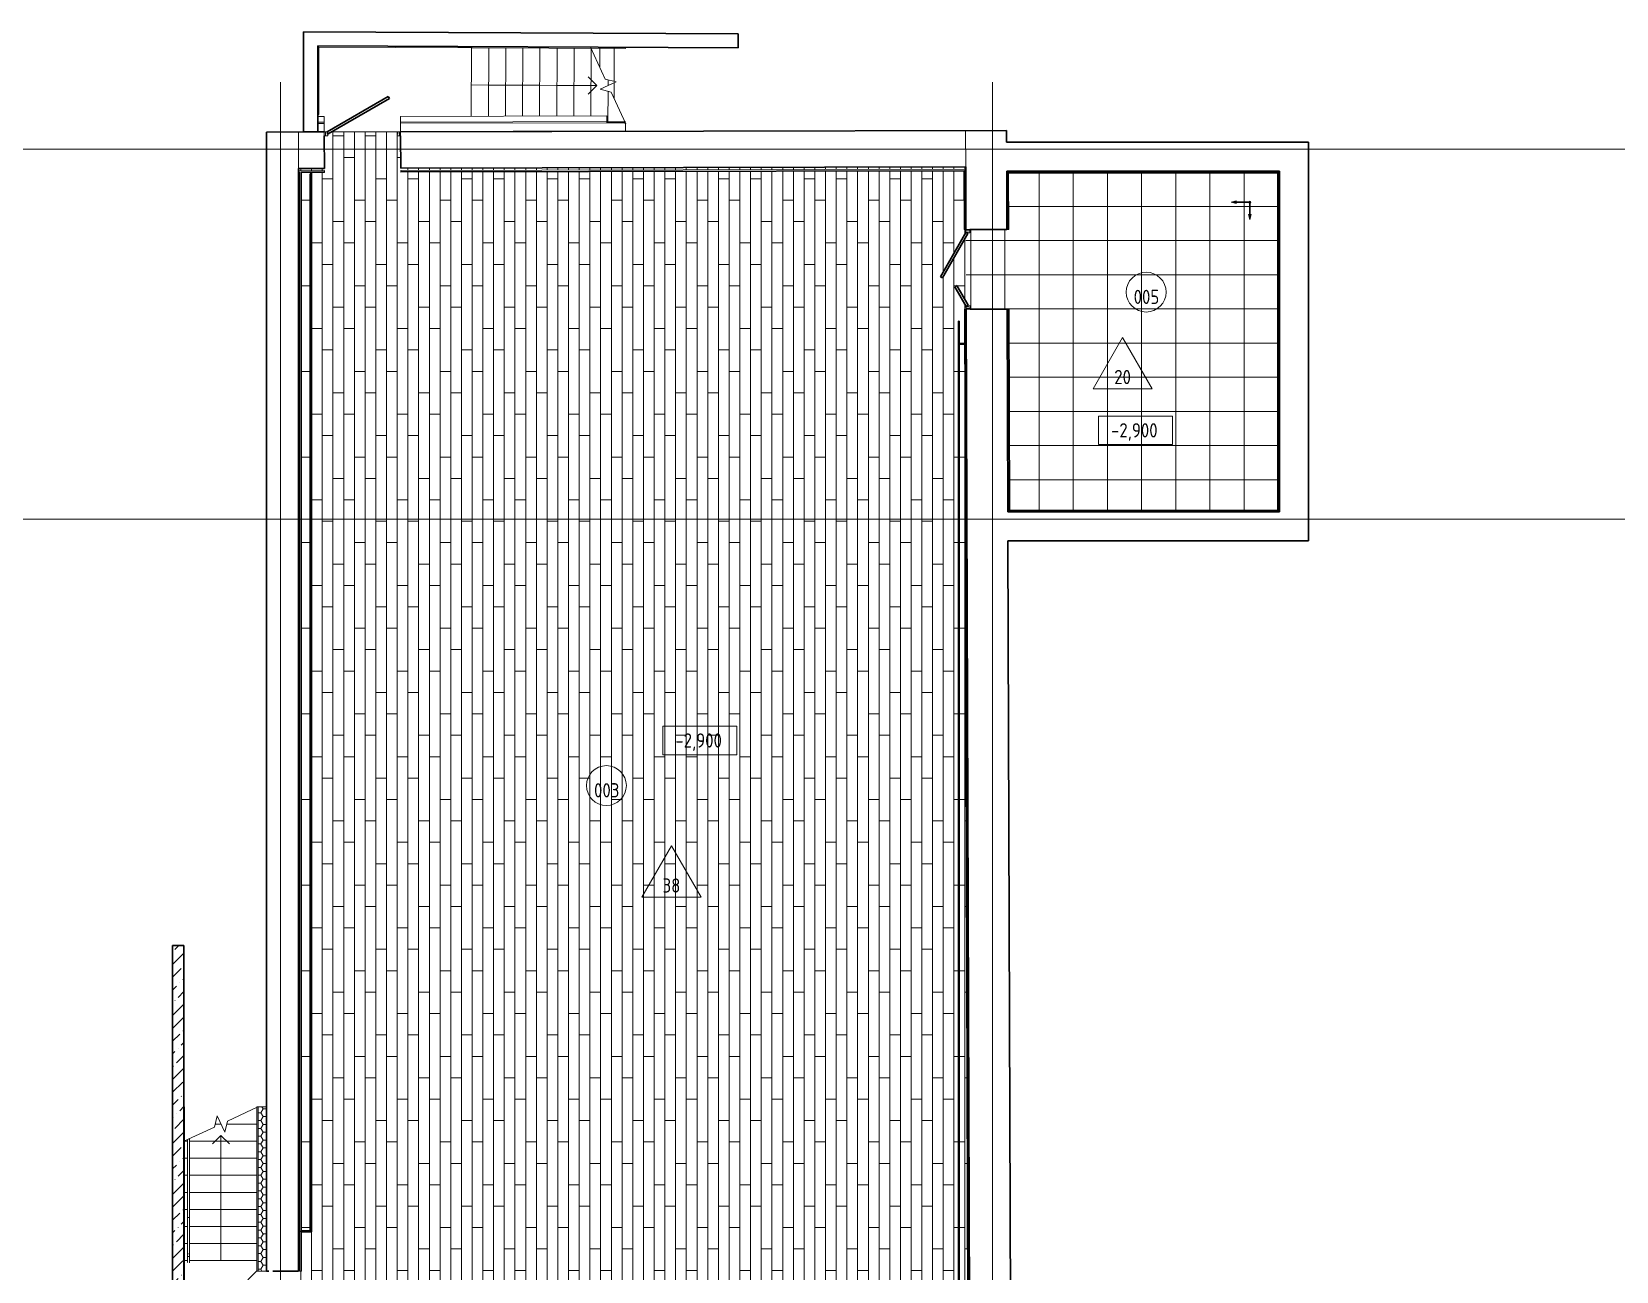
# Model space of a CAD drawing. Header units: millimetres. Extents: x -11773 to 96226, y -4908 to 46494.
# Drawn here: x 13679 to 41502, y 23335 to 45111 of the extents above; entities that cross this region are included whole.
import ezdxf

# ---------------------------------------------------------------- set-up
doc = ezdxf.new("R2010")
doc.units = ezdxf.units.MM
doc.linetypes.add('ADSK_Линия сетки', pattern=[25, 20, -2.5, 0, -2.5])
for name, color, linetype, lineweight in [('Аннотация', 7, 'Continuous', 9), ('Двери', 7, 'Continuous', 9), ('Лестницы', 7, 'Continuous', 9), ('Марки', 7, 'Continuous', 20), ('Марки помещений', 7, 'Continuous', 20), ('Ограждение', 7, 'Continuous', 9), ('Оси', 7, 'Continuous', 9), ('Отметки', 7, 'Continuous', 9), ('Перекрытие', 7, 'Continuous', 18), ('Перекрытие штриховка', 7, 'Continuous', 18), ('Стены внутренние', 7, 'Continuous', 18), ('Стены наружные', 7, 'Continuous', 18), ('Стены несущие', 7, 'Continuous', 30), ('Стены отделка', 7, 'Continuous', 30), ('Стены перегородки', 7, 'Continuous', 30), ('Стены штриховка', 7, 'Continuous', 9), ('Стрелки вверх', 7, 'Continuous', 18), ('Узлы', 7, 'Continuous', 18)]:
    doc.layers.add(name, color=color, linetype=linetype, lineweight=lineweight)
doc.layers.add('Линии', color=7, linetype='Continuous', lineweight=9, true_color=0x00a600)
doc.styles.add('GOST Common_1', font='GOST_Common.ttf', dxfattribs={"width": 0.9, "height": 250})
doc.styles.add('GOST Common_2', font='GOST_Common.ttf', dxfattribs={"width": 0.9, "height": 250})

# ---------------------------------------------------------------- blocks, each defined once
blk = doc.blocks.new('AC_Дверь_Двупольная_Стальная - 1400х1800Н Л нов Д4л_ост_алюм_EI30_-3156447-План полов подвала')
at = {"layer": 'Двери', "lineweight": 30}
for p, q in [((-650, 360), (-304, 560)), ((-304, 560), (-284, 525)), ((-129, 810), (-149, 775)), ((-149, 775), (630, 325)), ((650, 360), (-129, 810)), ((-630, 325), (-650, 360)), ((-284, 525), (-630, 325)), ((630, 325), (650, 360))]:
    blk.add_line(p, q, dxfattribs=at)
at = {"layer": 'Двери'}
for p, q in [((-700, 360), (-680, 360)), ((-700, 290), (-700, 360)), ((-680, 290), (-700, 290)), ((-680, 360), (-650, 360)), ((-680, 290), (-680, 360)), ((-680, 360), (-680, 290)), ((-640, 290), (-680, 290)), ((-650, 360), (-650, 320)), ((-650, 320), (-640, 320)), ((-640, 320), (-640, 290)), ((650, 320), (640, 320)), ((640, 320), (640, 290)), ((640, 290), (680, 290)), ((680, 360), (650, 360)), ((650, 360), (650, 320)), ((680, 290), (680, 360)), ((700, 360), (680, 360)), ((680, 360), (680, 290)), ((680, 290), (700, 290)), ((700, 290), (700, 360))]:
    blk.add_line(p, q, dxfattribs=at)
blk = doc.blocks.new('AC_Дверь_Однопольная_Стальная - 1340Х2200h ДН-8п-2674032-План полов подвала')
at = {"layer": 'Двери', "lineweight": 30}
for p, q in [((-620, 320), (454, 940)), ((474, 905), (-600, 285)), ((454, 940), (474, 905)), ((-600, 285), (-620, 320))]:
    blk.add_line(p, q, dxfattribs=at)
at = {"layer": 'Двери'}
for p, q in [((-670, 320), (-650, 320)), ((-670, 250), (-670, 320)), ((-650, 320), (-620, 320)), ((-650, 250), (-650, 320)), ((-650, 320), (-650, 250)), ((-620, 320), (-620, 280)), ((-620, 280), (-610, 280)), ((-610, 280), (-610, 250)), ((610, 280), (620, 280)), ((610, 250), (610, 280)), ((620, 320), (650, 320)), ((620, 280), (620, 320)), ((650, 320), (650, 250)), ((650, 320), (670, 320)), ((650, 250), (650, 320)), ((670, 320), (670, 250)), ((-650, 250), (-670, 250)), ((-610, 250), (-650, 250)), ((650, 250), (610, 250)), ((670, 250), (650, 250))]:
    blk.add_line(p, q, dxfattribs=at)
blk = doc.blocks.new('Ограждение - Ограждение-7023087-План полов подвала')
at = {"layer": 'Ограждение'}
for p, q in [((16447, 25664), (16417, 25650)), ((16417, 23643), (16417, 25650)), ((16447, 23643), (16447, 25664)), ((16425, 23643), (16417, 23643)), ((16447, 23643), (16440, 23643))]:
    blk.add_line(p, q, dxfattribs=at)
blk = doc.blocks.new('Тип перил - Перила_Внутренний_-7023091-План полов подвала')
at = {"layer": 'Ограждение'}
for p, q in [((16412, 24326), (16412, 23662)), ((16452, 23662), (16452, 24326)), ((16412, 23631), (16412, 23593)), ((16430, 23593), (16435, 23593)), ((16452, 23593), (16452, 23631))]:
    blk.add_line(p, q, dxfattribs=at)
at = {"layer": 'Ограждение', "flags": 128}
for points in [[(16428, 24283), (16432, 24282), (16436, 24283)], [(16412, 23631), (16412, 23633), (16412, 23636), (16412, 23639), (16412, 23642), (16412, 23644), (16412, 23647), (16412, 23650), (16412, 23653), (16412, 23655), (16412, 23658), (16412, 23660), (16412, 23662)], [(16452, 23662), (16452, 23660), (16452, 23657), (16452, 23655), (16452, 23652), (16452, 23649), (16452, 23647), (16452, 23644), (16452, 23641), (16452, 23638), (16452, 23636), (16452, 23633), (16452, 23631)]]:
    blk.add_lwpolyline(points, dxfattribs=at)
blk = doc.blocks.new('Тип перил - D40 шаг 400 прямое со скруглением-6687845-План полов подвала')
at = {"layer": 'Ограждение'}
for p, q in [((0, 2), (0, 0)), ((0, 0), (0, -2))]:
    blk.add_line(p, q, dxfattribs=at)
at = {"layer": 'Ограждение', "flags": 128}
for points in [[(100, 20), (100, 20), (100, 20), (99, 20), (99, 20), (98, 20), (97, 20), (96, 20), (95, 20), (94, 20), (92, 20), (90, 20), (89, 20), (87, 20), (85, 20), (83, 20), (80, 20), (78, 20), (75, 20), (72, 20), (70, 20), (67, 20), (64, 20), (61, 20), (57, 20), (54, 20), (51, 20), (47, 20), (44, 20), (40, 20), (36, 20), (32, 20), (29, 20), (25, 20), (21, 20), (17, 20), (13, 20), (9, 20), (5, 20), (1, 20), (0, 20)], [(0, 20), (4, 20), (8, 20), (12, 20), (16, 20), (20, 20), (24, 20), (28, 20), (31, 20), (35, 20), (39, 20), (43, 20), (46, 20), (50, 20), (53, 20), (56, 20), (60, 20), (63, 20), (66, 20), (69, 20), (72, 20), (74, 20), (77, 20), (80, 20), (82, 20), (84, 20), (86, 20), (88, 20), (90, 20), (92, 20), (93, 20), (95, 20), (96, 20), (97, 20), (98, 20), (99, 20), (99, 20), (100, 20), (100, 20), (100, 20), (100, 20)], [(100, 20), (101, 20), (102, 20), (102, 20), (103, 20), (104, 20), (105, 19), (106, 19), (106, 19), (107, 19), (108, 18), (109, 18), (109, 18)], [(0, -20), (4, -20), (8, -20), (12, -20), (16, -20), (20, -20), (24, -20), (28, -20), (31, -20), (35, -20), (39, -20), (43, -20), (46, -20), (50, -20), (53, -20), (56, -20), (60, -20), (63, -20), (66, -20), (69, -20), (72, -20), (74, -20), (77, -20), (80, -20), (82, -20), (84, -20), (86, -20), (88, -20), (90, -20), (92, -20), (93, -20), (95, -20), (96, -20), (97, -20), (98, -20), (99, -20), (99, -20), (100, -20), (100, -20), (100, -20), (100, -20)], [(49, -20), (47, -20), (44, -20), (40, -20), (36, -20), (32, -20), (29, -20), (25, -20), (21, -20), (17, -20), (13, -20), (9, -20), (5, -20), (1, -20)], [(100, -20), (100, -20), (100, -20), (99, -20), (99, -20), (98, -20), (97, -20), (96, -20), (95, -20), (94, -20), (92, -20), (90, -20), (89, -20), (87, -20)], [(103, -20), (103, -20), (102, -20), (101, -20), (100, -20), (100, -20)], [(109, -18), (108, -18), (107, -19), (106, -19), (106, -19)]]:
    blk.add_lwpolyline(points, dxfattribs=at)
blk = doc.blocks.new('Тип перил - Перила_Внутренний_-V25-План полов подвала')
at = {"layer": 'Ограждение'}
for p, q in [((16452, 25667), (16412, 25648)), ((16412, 23653), (16412, 25648)), ((16452, 23653), (16452, 25667)), ((16412, 23631), (16412, 23653)), ((16452, 23631), (16452, 23653)), ((16412, 23593), (16412, 23631)), ((16412, 23593), (16452, 23593)), ((16452, 23593), (16452, 23631))]:
    blk.add_line(p, q, dxfattribs=at)
blk = doc.blocks.new('Тип перил - Перила_Внутренний_-7023104-План полов подвала')
at = {"layer": 'Ограждение'}
for p, q in [((16412, 23593), (16412, 23583)), ((16452, 23583), (16452, 23593))]:
    blk.add_line(p, q, dxfattribs=at)
blk = doc.blocks.new('Тип перил - Перила_Внутренний_-V26-План полов подвала')
at = {"layer": 'Ограждение'}
for p, q in [((16412, 23583), (16412, 23593)), ((16452, 23583), (16452, 23593))]:
    blk.add_line(p, q, dxfattribs=at)
blk = doc.blocks.new('ADSK_Марка_Помещение_ОдноЗначение - Номер-159740-План полов подвала')
at = {"layer": 'Марки помещений'}
blk.add_circle((0, 0), 3.5, dxfattribs=at)
blk = doc.blocks.new('ADSK_Марка_ПерекрытиеПол - Экземпляр_Отделка пола-158379-План полов подвала')
at = {"layer": 'Марки', "color": 1, "true_color": 0xff0000}
for p, q in [((0, 9), (-5.2, 0)), ((5.2, 0), (0, 9)), ((-5.2, 0), (5.2, 0))]:
    blk.add_line(p, q, dxfattribs=at)
blk = doc.blocks.new('Высотные отметки - Рамка-12095-План полов подвала')
at = {"layer": 'Аннотация', "lineweight": 20}
for p, q in [((-6.5, 0), (-6.5, 5)), ((-6.5, 5), (6.5, 5)), ((6.5, 5), (6.5, 0)), ((6.5, 0), (-6.5, 0))]:
    blk.add_line(p, q, dxfattribs=at)

msp = doc.modelspace()

# ---------------------------------------------------------------- hatches: boundary and pattern name
at = {"layer": 'Перекрытие штриховка', "lineweight": 9, "true_color": 0x787878}
h = msp.add_hatch(dxfattribs=at)
h.set_pattern_fill('FP_3', color=8, style=0, pattern_type=2)
h.set_pattern_definition([(270, (24420.32, 31623.25), (188, 1e-14), []), (0, (24420.3, 31623.25), (376, 376), [188, -1316]), (0, (24608.3, 30871.25), (376, 376), [188, -1316])])
h.paths.add_polyline_path([(30046.893, 42661.821), (30048.893, 42661.846), (30048.887, 42663.825), (30046.897, 42661.825)])
h.paths.add_polyline_path([(18414.397, 42636.946), (18412.397, 42638.921), (18412.397, 42636.942)])
h.paths.add_polyline_path([(18896.318, 20063.451), (20046.318, 20063.451), (20046.318, 20313.451), (19959.318, 20313.451), (19959.318, 20319.951), (19970.818, 20319.951), (19970.818, 20346.951), (19987.318, 20346.951), (19987.318, 20353.451), (20046.318, 20353.451), (20046.318, 20400.451), (21061.318, 20400.451), (21061.318, 20133.451), (21116.318, 20133.451), (21116.318, 20103.451), (21106.318, 20103.451), (21106.318, 20063.451), (21126.318, 20098.092), (21186.318, 20063.451), (22016.318, 20063.451), (22016.318, 20103.451), (22006.318, 20103.451), (22006.318, 20133.451), (22061.318, 20133.451), (22061.318, 20400.451), (27992.318, 20400.451), (27992.318, 20353.451), (28051.318, 20352.803), (28051.318, 20346.951), (28067.818, 20346.951), (28067.818, 20319.951), (28079.318, 20319.951), (28079.318, 20313.451), (27992.318, 20313.451), (27992.318, 20063.451), (29142.318, 20063.451), (29142.318, 20313.451), (29055.318, 20313.451), (29055.318, 20319.951), (29066.818, 20319.951), (29066.818, 20346.951), (29083.318, 20346.951), (29083.318, 20353.451), (29142.318, 20353.451), (29142.318, 20400.451), (30120.329, 20400.451), (30054.901, 40234.289), (30086.901, 40234.394), (30086.659, 40284.526), (29885.594, 40630.143), (29920.169, 40650.257), (30086.472, 40364.394), (30082.283, 41503.639), (29669.728, 40783.598), (29635.021, 40803.484), (30082.447, 41584.519), (30082.283, 41634.387), (30050.283, 41634.288), (30046.893, 42661.821), (20157.529, 42640.674), (20157.503, 42672.674), (30068.865, 42693.868), (30068.865, 42673.868), (30058.854, 42673.846), (30059.136, 42588.203), (30079.136, 42588.269), (30078.656, 42733.889), (20157.375, 42712.674), (20156.006, 43282.672), (20096.156, 43282.544), (20096.156, 43312.544), (20106.092, 43312.566), (20106.006, 43352.565), (18945.108, 43349.562), (18886.083, 43315.316), (18866.01, 43349.562), (18866.095, 43309.914), (18876.095, 43309.914), (18876.159, 43279.935), (18816.159, 43279.807), (18817.378, 42709.808), (18362.397, 42708.835), (18362.397, 42668.835), (18817.463, 42669.808), (18817.31, 42637.808), (18414.397, 42636.921), (18414.397, 24043.318), (18569.47, 24043.318), (18569.47, 42611.318), (18581.47, 42611.318), (18581.47, 24026.318), (18569.47, 24026.318), (18569.47, 24031.318), (18414.397, 24031.318), (18414.397, 23335), (18382.397, 23335), (18382.397, 42648.878), (18362.397, 42648.835), (18362.397, 20388.451), (18382.397, 20388.451), (18382.397, 21995), (18414.397, 21995), (18414.397, 21440.451), (18575.47, 21440.451), (18575.47, 21428.451), (18414.397, 21428.451), (18414.397, 20400.451), (18582.397, 20400.451), (18582.397, 21440.451), (18594.397, 21440.451), (18594.397, 20400.451), (18896.318, 20400.451), (18896.318, 20353.451), (18955.318, 20353.451), (18955.318, 20346.951), (18971.818, 20346.951), (18971.818, 20319.951), (18983.318, 20319.951), (18983.318, 20313.451), (18896.318, 20313.451), (18896.318, 20196.865)])
h.paths.add_polyline_path([(29045.979, 20333.439), (29036.02, 20339.189), (29032.77, 20333.56), (28187.61, 20821.701), (28190.758, 20827.201), (28180.82, 20832.939), (28194.32, 20856.322), (28184.36, 20862.072), (28187.61, 20867.701), (29072.688, 20356.701), (29069.438, 20351.072), (29059.409, 20356.701), (29046.049, 20333.56)])
h.paths.add_polyline_path([(18992.656, 20333.439), (18978.947, 20356.701), (18969.197, 20351.072), (18966.156, 20356.822), (19851.106, 20867.56), (19854.275, 20862.072), (19844.315, 20856.322), (19857.815, 20832.939), (19847.856, 20827.189), (19851.025, 20821.513), (19005.865, 20333.56), (19002.615, 20339.189), (18992.865, 20333.56)])
h.paths.add_polyline_path([(18412.397, 20398.451), (18414.397, 20398.451), (18414.397, 20400.451)])
h.paths.add_polyline_path([(30122.335, 20398.452), (30122.329, 20400.451), (30120.329, 20400.451), (30122.329, 20398.458)])
h.paths.add_polyline_path([(29949.188, 20426.318), (29949.188, 40026.318), (29961.188, 40026.318), (29961.188, 39632.318), (30055.455, 39632.318), (30054.901, 39620.318), (29961.188, 39620.318), (29961.188, 20426.318)])
h.paths.add_polyline_path([(18582.397, 24026.318), (18582.397, 42637.175), (18594.397, 42636.946), (18594.397, 24026.318)])
h = msp.add_hatch(dxfattribs=at)
h.set_pattern_fill('FP_5', color=8, style=0, pattern_type=2)
h.set_pattern_definition([(270, (32565.7, 40240), (600, 4e-14), []), (0, (32565.7, 40240), (0, 600), [])])
h.paths.add_polyline_path([(35565.73, 36676.468), (35585.73, 36676.468), (35585.73, 36677.688), (35565.73, 36676.549)])
h.paths.add_polyline_path([(35553.73, 42628), (35555.73, 42628), (35555.73, 42630)])
h.paths.add_polyline_path([(30831.009, 42628), (30830.969, 42630), (30829.002, 42630), (30831.002, 42628.007)])
h.paths.add_polyline_path([(30850.536, 36708.468), (30848.576, 36706.468), (30850.543, 36706.468)])
h.paths.add_polyline_path([(35553.73, 36708.468), (35553.73, 42628), (30831.009, 42628), (30834.279, 41636.867), (30152.283, 41634.387), (30152.348, 41574.618), (30122.48, 41574.618), (30121.311, 41584.515), (30082.448, 41584.387), (30117.154, 41564.501), (30082.711, 41504.387), (30086.901, 40363.657), (30121.311, 40304.508), (30086.901, 40284.395), (30126.736, 40284.526), (30126.736, 40294.526), (30156.703, 40294.625), (30156.901, 40234.625), (30838.897, 40236.835), (30850.536, 36708.468), (35542.778, 36708.468)])
h.paths.add_polyline_path([(35555.73, 36706.468), (35553.73, 36708.468), (35553.73, 36706.468)])
at = {"layer": 'Стены внутренние', "true_color": 0x0080ff}
for points in [[(18581.47, 24026.318), (18581.47, 42611.318), (18569.47, 42611.318), (18569.47, 24026.318)], [(18594.397, 24026.318), (18594.397, 42637.175), (18582.397, 42637.175), (18582.397, 24026.318)], [(29949.188, 20426.318), (29961.188, 20426.318), (29961.188, 40026.318), (29949.188, 40026.318), (29949.188, 20872.705)], [(30054.901, 39620.318), (30055.455, 39620.318), (30054.901, 39632.318), (29961.188, 39632.318), (29961.188, 39620.318)], [(18436.65, 24031.318), (18569.47, 24031.318), (18569.47, 24043.318), (18414.397, 24043.318), (18414.397, 24031.318)]]:
    msp.add_hatch(color=150, dxfattribs=at).paths.add_polyline_path(points)
at = {"layer": 'Стены внутренние', "lineweight": 9}
h = msp.add_hatch(dxfattribs=at)
h.set_pattern_fill('FP_54', color=256, style=0, pattern_type=2)
h.set_pattern_definition([(45, (0, 0), (84.18955, 308.69595), [396.875, -79.375, 3.353, -76.022])])
h.paths.add_polyline_path([(16152.397, 20612.525), (16352.397, 20612.525), (16352.397, 29057.525), (16152.397, 29057.525), (16152.397, 22900.225)])
at = {"layer": 'Стены наружные', "true_color": 0x6b6b6b}
msp.add_hatch(color=251, dxfattribs=at).paths.add_polyline_path([(23779.874, 43510.422), (24096.19, 43511.098), (24096.147, 43531.098), (23779.831, 43530.422), (23779.872, 43511.098)])
h = msp.add_hatch(color=251, dxfattribs=at)
h.paths.add_polyline_path([(17652.397, 20762.525), (17652.397, 21995), (17632.397, 21995), (17632.397, 20762.525)])
h.paths.add_polyline_path([(17632.397, 23335), (17652.397, 23335), (17652.397, 26222.525), (17632.397, 26222.525), (17632.397, 23346.346)])
at = {"layer": 'Стены наружные', "lineweight": 9}
h = msp.add_hatch(dxfattribs=at)
h.set_pattern_fill('FP_52', color=256, style=0, pattern_type=2)
h.set_pattern_definition([(0, (0, 0), (119.062, 68.741), [79.375, -158.75]), (120, (0, 0), (-119.06295, 68.74108), [79.375, -158.75]), (60, (0, 0), (5e-05, 137.48208), [0, -158.75, 79.375, 0])])
h.paths.add_polyline_path([(17802.397, 20612.525), (17802.397, 21995), (17652.397, 21995), (17652.397, 20612.525)])
h.paths.add_polyline_path([(17652.397, 23335), (17802.397, 23335), (17802.397, 26222.525), (17652.397, 26222.525), (17652.397, 23367.073)])
at = {"layer": 'Узлы', "true_color": 0xff0000}
for points in [[(34825.26, 42091.289), (34825.26, 42136.897), (34737.089, 42113.272), (34788.839, 42100.369)], [(35067.304, 42094.512), (35072.48, 42095.193), (35077.304, 42097.191), (35081.446, 42100.369), (35084.625, 42104.512), (35086.623, 42109.335), (35087.304, 42114.512), (35086.623, 42119.688), (35084.625, 42124.512), (35081.446, 42128.654), (35077.304, 42131.832), (35072.48, 42133.83), (35067.304, 42134.512), (35062.128, 42133.83), (35057.304, 42131.832), (35053.162, 42128.654), (35049.801, 42124.07), (35047.985, 42119.688), (35047.304, 42114.512), (35047.985, 42109.335), (35049.983, 42104.512), (35053.162, 42100.369), (35057.304, 42097.191), (35062.128, 42095.193)], [(35067.304, 41811.69), (35089.287, 41899.86), (35043.679, 41899.86), (35064.074, 41823.744)]]:
    msp.add_hatch(color=1, dxfattribs=at).paths.add_polyline_path(points)

# ---------------------------------------------------------------- linework, layer by layer
at = {"layer": 'Лестницы'}
for p, q in [((21403.367, 44826.921), (21397.689, 43625.328)), ((21403.367, 44826.921), (21397.689, 43625.328)), ((21703.364, 44825.503), (21697.695, 43625.97)), ((21703.364, 44825.503), (21697.695, 43625.97)), ((22003.361, 44824.085), (21997.702, 43626.611)), ((22003.361, 44824.085), (21997.702, 43626.611)), ((22303.357, 44822.668), (22297.708, 43627.253)), ((22303.357, 44822.668), (22297.708, 43627.253)), ((22603.354, 44821.25), (22597.714, 43627.894)), ((22603.354, 44821.25), (22597.714, 43627.894)), ((22903.35, 44819.832), (22897.721, 43628.536)), ((22903.35, 44819.832), (22897.721, 43628.536)), ((23203.347, 44818.415), (23197.727, 43629.177)), ((23203.347, 44818.415), (23197.727, 43629.177)), ((23747.97, 44277.535), (23490.272, 44837.059)), ((23503.305, 44808.761), (23497.733, 43629.819)), ((23503.305, 44808.761), (23497.733, 43629.819)), ((23942.182, 44229.363), (23747.97, 44277.535)), ((23800.736, 44264.447), (23800.261, 44163.999)), ((23800.736, 44264.447), (23800.261, 44163.999)), ((23658.34, 44098.634), (23942.182, 44229.363)), ((23852.553, 44050.462), (23658.34, 44098.634)), ((23799.787, 44063.55), (23797.267, 43530.459)), ((23799.787, 44063.55), (23797.267, 43530.459)), ((24110.251, 43490.938), (23852.553, 44050.462)), ((24097.218, 43519.236), (24097.084, 43491)), ((24097.218, 43519.236), (24097.084, 43491)), ((24097.084, 43491), (24110.251, 43490.938)), ((17650.972, 26225.625), (17114.26, 25975.352)), ((17644.324, 26222.525), (17650.972, 26222.525)), ((17644.324, 26222.525), (17650.972, 26222.525)), ((17650.972, 26222.525), (17650.972, 26225.625)), ((16934.938, 26064.136), (16887.683, 25869.698)), ((16900.522, 25922.525), (17000.972, 25922.525)), ((16900.522, 25922.525), (17000.972, 25922.525)), ((17067.006, 25780.914), (16934.938, 26064.136)), ((17114.26, 25975.352), (17067.006, 25780.914)), ((17101.422, 25922.525), (17632.397, 25922.525)), ((17101.422, 25922.525), (17632.397, 25922.525)), ((16887.683, 25869.698), (16350.972, 25619.425)), ((16362.397, 25622.525), (16412.397, 25622.525)), ((16362.397, 25622.525), (16412.397, 25622.525)), ((16452.397, 25622.525), (17632.397, 25622.525)), ((16452.397, 25622.525), (17632.397, 25622.525)), ((16362.397, 25322.525), (16412.397, 25322.525)), ((16362.397, 25322.525), (16412.397, 25322.525)), ((16452.397, 25322.525), (17632.397, 25322.525)), ((16452.397, 25322.525), (17632.397, 25322.525)), ((16362.397, 25022.525), (16412.397, 25022.525)), ((16362.397, 25022.525), (16412.397, 25022.525)), ((16452.397, 25022.525), (17632.397, 25022.525)), ((16452.397, 25022.525), (17632.397, 25022.525)), ((16362.397, 24722.525), (16412.397, 24722.525)), ((16362.397, 24722.525), (16412.397, 24722.525)), ((16452.397, 24722.525), (17632.397, 24722.525)), ((16452.397, 24722.525), (17632.397, 24722.525)), ((16362.397, 24422.525), (16412.397, 24422.525)), ((16362.397, 24422.525), (16412.397, 24422.525)), ((16452.397, 24422.525), (17632.397, 24422.525)), ((16452.397, 24422.525), (17632.397, 24422.525)), ((16362.397, 24122.525), (16412.397, 24122.525)), ((16362.397, 24122.525), (16412.397, 24122.525)), ((16452.397, 24122.525), (17632.397, 24122.525)), ((16452.397, 24122.525), (17632.397, 24122.525)), ((16362.397, 23822.525), (16412.397, 23822.525)), ((16362.397, 23822.525), (16412.397, 23822.525)), ((16452.397, 23822.525), (17632.397, 23822.525)), ((16452.397, 23822.525), (17632.397, 23822.525)), ((16362.397, 23522.525), (16412.426, 23522.525)), ((16362.397, 23522.525), (16412.426, 23522.525)), ((16452.367, 23522.525), (17632.397, 23522.525)), ((16452.367, 23522.525), (17632.397, 23522.525))]:
    msp.add_line(p, q, dxfattribs=at)
at = {"layer": 'Линии', "color": 1, "lineweight": 18, "true_color": 0xff0000}
for p, q in [((34825.26, 42136.897), (34737.089, 42113.272)), ((34737.089, 42113.272), (34825.26, 42091.289)), ((34825.26, 42091.289), (34825.26, 42136.897)), ((35043.679, 41899.86), (35067.304, 41811.69)), ((35089.287, 41899.86), (35043.679, 41899.86)), ((35067.304, 41811.69), (35089.287, 41899.86))]:
    msp.add_line(p, q, dxfattribs=at)
at = {"layer": 'Линии', "color": 1, "lineweight": 30, "true_color": 0xff0000}
for q in [(34767.304, 42114.512), (35067.304, 41814.512)]:
    msp.add_line((35067.304, 42114.512), q, dxfattribs=at)
at = {"layer": 'Линии', "color": 1, "lineweight": 18, "true_color": 0xff0000}
for start, end in [(0, 180), (180, 0)]:
    msp.add_arc((35067.304, 42114.512), 20, start, end, dxfattribs=at)
at = {"layer": 'Оси', "linetype": 'ADSK_Линия сетки'}
for p, q in [((18049.565, 4292.971), (18049.565, 44222.998)), ((30549.565, 4292.971), (30549.565, 44222.998)), ((-10973.221, 43045), (56115, 43045)), ((-10973.221, 36545), (56115, 36545))]:
    msp.add_line(p, q, dxfattribs=at)
at = {"layer": 'Перекрытие'}
for p, q in [((20106.006, 43352.565), (18946.009, 43350.085)), ((17632.397, 23346.346), (17322.61, 23025.298))]:
    msp.add_line(p, q, dxfattribs=at)
at = {"layer": 'Стены внутренние'}
for p, q in [((23654.746, 44479.948), (23654.746, 44816.281)), ((23904.746, 44815.1), (23904.746, 44238.649)), ((23904.746, 44212.121), (23904.746, 43937.138))]:
    msp.add_line(p, q, dxfattribs=at)
at = {"layer": 'Стены несущие'}
for p, q in [((18451.523, 45110.873), (18451.523, 43349.295)), ((26082.091, 45074.813), (18451.523, 45110.873)), ((26080.909, 44824.816), (26082.091, 45074.813)), ((18701.523, 43519.562), (18701.523, 44859.689)), ((18701.523, 44859.689), (26080.909, 44824.816)), ((18701.48, 43519.562), (18701.523, 43499.562)), ((18701.523, 43499.562), (18701.523, 43349.295)), ((18816.009, 43349.807), (17802.397, 43347.639)), ((17802.397, 43347.639), (17802.397, 23335)), ((18451.523, 43349.295), (18701.523, 43349.295)), ((18701.523, 43349.562), (18816.009, 43349.807)), ((18817.378, 42709.808), (18816.159, 43279.807)), ((30796.543, 43375.426), (20156.006, 43352.672)), ((20156.006, 43352.672), (24106.581, 43361.12)), ((20156.156, 43282.672), (20157.375, 42712.674)), ((30797.221, 43170), (30796.543, 43375.426)), ((36095.73, 43170), (30797.221, 43170)), ((36095.73, 36166.468), (36095.73, 43170)), ((18362.397, 42708.835), (18817.378, 42709.808)), ((18362.397, 23335), (18362.397, 42708.835)), ((18569.47, 42611.318), (18569.47, 24043.318)), ((18581.47, 42611.318), (18569.47, 42611.318)), ((18581.47, 24026.318), (18581.47, 42611.318)), ((18582.397, 42637.175), (18582.397, 24026.318)), ((18594.397, 42637.175), (18582.397, 42637.175)), ((18594.397, 24026.318), (18594.397, 42637.175)), ((20157.375, 42712.674), (30078.656, 42733.889)), ((30078.656, 42733.889), (30082.283, 41634.387)), ((30798.903, 42660), (35585.73, 42660)), ((30798.903, 42660), (30802.279, 41636.762)), ((35585.73, 42660), (35585.73, 36676.468)), ((30152.282, 41634.618), (30802.279, 41636.762)), ((30086.901, 40234.394), (30152.435, 20368.451)), ((30806.897, 40236.77), (30156.901, 40234.625)), ((30806.897, 40236.77), (30818.642, 36676.468)), ((29949.188, 40026.318), (29949.188, 20426.318)), ((29961.188, 40026.318), (29949.188, 40026.318)), ((29961.188, 20426.318), (29961.188, 40026.318)), ((30055.455, 39632.318), (29949.188, 39632.318)), ((29949.188, 39620.318), (30055.455, 39620.318)), ((30055.455, 39620.318), (30055.455, 39632.318)), ((35585.73, 36676.468), (30818.642, 36676.468)), ((30871.506, 20651.318), (30820.324, 36166.468)), ((30820.324, 36166.468), (36095.73, 36166.468)), ((16352.397, 29057.525), (16152.397, 29057.525)), ((16152.397, 29057.525), (16152.397, 20612.525)), ((16352.397, 20612.525), (16352.397, 29057.525)), ((18569.47, 24043.318), (18402.397, 24043.318)), ((18402.397, 24043.318), (18402.397, 24031.318)), ((18402.397, 24031.318), (18569.47, 24031.318)), ((18569.47, 24031.318), (18569.47, 24026.318)), ((18569.47, 24026.318), (18581.47, 24026.318)), ((18582.397, 24026.318), (18594.397, 24026.318)), ((17802.397, 23335), (17842.397, 23335)), ((17912.397, 23335), (18362.397, 23335))]:
    msp.add_line(p, q, dxfattribs=at)
at = {"layer": 'Стены отделка', "lineweight": 9}
for p, q in [((18721.523, 44859.689), (18701.523, 44859.689)), ((24103.432, 44834.161), (18721.523, 44859.595)), ((18721.523, 44839.594), (24103.337, 44814.162)), ((18721.523, 43658.805), (18721.523, 44839.594)), ((24103.337, 44814.162), (24103.432, 44834.161)), ((18815.646, 43519.807), (18701.48, 43519.562)), ((18701.523, 43658.805), (18721.523, 43658.805)), ((18815.689, 43499.807), (18815.646, 43519.807)), ((18816.009, 43349.807), (18815.689, 43499.807)), ((24096.147, 43531.098), (20155.643, 43522.672)), ((20155.643, 43522.672), (20155.685, 43502.672)), ((20155.685, 43502.672), (20156.006, 43352.672)), ((24096.19, 43511.098), (24096.147, 43531.098)), ((24106.261, 43511.12), (24100.961, 43511.108)), ((24106.285, 43499.548), (24106.261, 43511.12)), ((24106.581, 43361.12), (24106.304, 43490.957)), ((18817.463, 42669.808), (18362.397, 42668.835)), ((18362.397, 42648.835), (18382.397, 42648.878)), ((18382.397, 42648.878), (18382.397, 23335)), ((18402.397, 23335), (18402.397, 42648.921)), ((18414.397, 42636.946), (18817.532, 42637.808)), ((18414.397, 23335), (18414.397, 42636.946)), ((18817.506, 42649.808), (18817.463, 42669.808)), ((18817.532, 42637.808), (18817.506, 42649.808)), ((30068.865, 42693.868), (20157.46, 42672.674)), ((20157.46, 42672.674), (20157.503, 42652.674)), ((20157.503, 42652.674), (20157.529, 42640.674)), ((20157.529, 42640.674), (30046.893, 42661.821)), ((30046.893, 42661.821), (30050.283, 41634.281)), ((30058.854, 42673.846), (30068.908, 42673.868)), ((30059.136, 42588.203), (30058.854, 42673.846)), ((30079.136, 42588.269), (30059.136, 42588.203)), ((30068.908, 42673.868), (30068.865, 42693.868)), ((30082.283, 41634.387), (30079.136, 42588.269)), ((30798.903, 42660), (30798.903, 42640)), ((35575.73, 42640), (30818.969, 42640)), ((30834.279, 41636.867), (30831.009, 42628)), ((30831.009, 42628), (35553.73, 42628)), ((35553.73, 42628), (35553.73, 36708.468)), ((35565.73, 36696.468), (35565.73, 42660)), ((35575.73, 42640), (35575.73, 42660)), ((30050.283, 41634.281), (30082.283, 41634.387)), ((30802.279, 41636.762), (30834.279, 41636.867)), ((30086.901, 40234.394), (30054.901, 40234.289)), ((30054.901, 40234.289), (30120.329, 20400.451)), ((30152.435, 20368.39), (30086.901, 40234.394)), ((30838.897, 40236.875), (30806.897, 40236.77)), ((30850.536, 36708.468), (30838.897, 40236.875)), ((30818.578, 36695.676), (30838.578, 36695.742)), ((30818.642, 36696.468), (30818.642, 36676.468)), ((30818.642, 36696.468), (35565.73, 36696.468)), ((30838.578, 36695.742), (30838.576, 36696.468)), ((35553.73, 36708.468), (30850.536, 36708.468)), ((35565.73, 36676.468), (35565.73, 36677.688)), ((35565.73, 36677.688), (35585.73, 36677.688)), ((16362.397, 26222.525), (16352.397, 26222.525)), ((16362.397, 20782.525), (16362.397, 26222.525)), ((17644.324, 26222.525), (17632.397, 26222.525)), ((17632.397, 26222.525), (17632.397, 23335)), ((17802.397, 26222.525), (17650.972, 26222.525)), ((17652.397, 26222.525), (17652.397, 23335)), ((17632.397, 23335), (17802.397, 23335)), ((18382.397, 23335), (18414.397, 23335))]:
    msp.add_line(p, q, dxfattribs=at)
at = {"layer": 'Стены перегородки', "lineweight": 18}
for p, q in [((18815.432, 43619.806), (18701.266, 43619.562)), ((18701.266, 43619.562), (18701.523, 43499.562)), ((18701.523, 43499.562), (18815.689, 43499.807)), ((18815.689, 43499.807), (18815.432, 43619.806)), ((23779.617, 43630.422), (20155.429, 43622.672)), ((20155.429, 43622.672), (20155.685, 43502.672)), ((20155.685, 43502.672), (23779.874, 43510.422)), ((23779.874, 43510.422), (23779.617, 43630.422))]:
    msp.add_line(p, q, dxfattribs=at)
at = {"layer": 'Стены штриховка'}
for p, q in [((18701.523, 43499.562), (18815.689, 43499.807)), ((20155.685, 43502.672), (24096.19, 43511.098)), ((18362.397, 43348.837), (18362.397, 42708.835)), ((30078.656, 42733.889), (30076.544, 43373.886)), ((18817.506, 42649.808), (18402.397, 42648.921)), ((18412.397, 42638.942), (18817.528, 42639.808)), ((18412.397, 23335), (18412.397, 42638.942)), ((30058.854, 42673.846), (20157.503, 42652.674)), ((20157.524, 42642.674), (30048.887, 42663.825)), ((30048.887, 42663.825), (30052.283, 41634.288)), ((30059.136, 42588.203), (30062.283, 41634.321)), ((30822.279, 41636.828), (30818.969, 42640)), ((30832.279, 41636.861), (30829.002, 42630)), ((30829.002, 42630), (35555.73, 42630)), ((35555.73, 42630), (35555.73, 36706.468)), ((30056.901, 40234.295), (30122.336, 20398.451)), ((30132.336, 20398.451), (30066.901, 40234.328)), ((30838.576, 36696.468), (30826.897, 40236.835)), ((30848.543, 36706.468), (30836.897, 40236.868)), ((35555.73, 36706.468), (30848.543, 36706.468))]:
    msp.add_line(p, q, dxfattribs=at)
at = {"layer": 'Стрелки вверх'}
for p, q in [((23600.263, 44164.944), (23450.974, 44315.651)), ((21400.288, 44175.34), (21700.285, 44173.922)), ((21700.285, 44173.922), (22000.281, 44172.505)), ((22000.281, 44172.505), (22300.278, 44171.087)), ((22300.278, 44171.087), (22600.275, 44169.669)), ((22600.275, 44169.669), (22900.271, 44168.252)), ((22900.271, 44168.252), (23200.268, 44166.834)), ((23200.268, 44166.834), (23500.265, 44165.416)), ((23600.263, 44164.944), (23449.556, 44015.654)), ((23500.265, 44165.416), (23600.263, 44164.944)), ((17000.972, 25722.525), (16850.972, 25572.525)), ((17000.972, 25622.525), (17000.972, 25722.525)), ((17000.972, 25722.525), (17150.972, 25572.525)), ((17000.972, 25322.525), (17000.972, 25622.525)), ((17000.972, 25022.525), (17000.972, 25322.525)), ((17000.972, 24722.525), (17000.972, 25022.525)), ((17000.972, 24422.525), (17000.972, 24722.525)), ((17000.972, 24122.525), (17000.972, 24422.525)), ((17000.972, 23822.525), (17000.972, 24122.525)), ((17000.972, 23522.525), (17000.972, 23822.525))]:
    msp.add_line(p, q, dxfattribs=at)

# ---------------------------------------------------------------- block references
at = {"layer": 'Двери', "color": 8, "true_color": 0x7f7f7f}
for name, p, rotation in [('AC_Дверь_Однопольная_Стальная - 1340Х2200h ДН-8п-2674032-План полов подвала', (19486.692, 43031.24), 0.1225187288004352), ('AC_Дверь_Двупольная_Стальная - 1400х1800Н Л нов Д4л_ост_алюм_EI30_-3156447-План полов подвала', (30444.59, 40935.578), 90.1890069545337)]:
    msp.add_blockref(name, p, dxfattribs=dict(at, rotation=rotation))
at = {"layer": 'Марки', "color": 1, "true_color": 0xff0000, "xscale": 99.99999999999993, "yscale": 99.99999999999993, "zscale": 99.99999999999993}
for p in [(32834.006, 38839.674), (24913.359, 29908.062)]:
    msp.add_blockref('ADSK_Марка_ПерекрытиеПол - Экземпляр_Отделка пола-158379-План полов подвала', p, dxfattribs=at)
at = {"layer": 'Марки помещений', "xscale": 99.99999999999993, "yscale": 99.99999999999993, "zscale": 99.99999999999993}
for p in [(33246.866, 40535.907), (23769.602, 31868.467)]:
    msp.add_blockref('ADSK_Марка_Помещение_ОдноЗначение - Номер-159740-План полов подвала', p, dxfattribs=at)
at = {"layer": 'Ограждение'}
for name in ['Тип перил - Перила_Внутренний_-V25-План полов подвала', 'Ограждение - Ограждение-7023087-План полов подвала', 'Тип перил - Перила_Внутренний_-7023091-План полов подвала', 'Тип перил - Перила_Внутренний_-7023104-План полов подвала', 'Тип перил - Перила_Внутренний_-V26-План полов подвала']:
    msp.add_blockref(name, (0, 0), dxfattribs=at)
at = {"layer": 'Ограждение', "rotation": 270}
msp.add_blockref('Тип перил - D40 шаг 400 прямое со скруглением-6687845-План полов подвала', (16432.397, 23592.525), dxfattribs=at)
at = {"layer": 'Отметки', "lineweight": 20, "xscale": 99.99999999999993, "yscale": 99.99999999999993, "zscale": 99.99999999999993}
for p in [(33058.417, 37856.513), (25408.638, 32408.6)]:
    msp.add_blockref('Высотные отметки - Рамка-12095-План полов подвала', p, dxfattribs=at)

# ---------------------------------------------------------------- texts
at = {"layer": 'Марки', "color": 1, "lineweight": 9, "true_color": 0xff0000, "char_height": 250, "attachment_point": 5, "line_spacing_factor": 1.022766, "style": 'GOST Common_2'}
for s, insert, width in [('\\pxqc,t1.44,2.88,4.32,5.76,7.2,8.64,10.08,11.52,12.96,14.4,15.84,17.28,18.72,20.16,21.6,23.04,24.48,25.92,27.36,28.8,30.24,31.68,33.12,34.56,36,37.44,38.88,40.32,41.76,43.2,44.64,46.08;20', (32832.975, 39044.1), 345.6), ('\\pxqc,t1.44,2.88,4.32,5.76,7.2,8.64,10.08,11.52,12.96,14.4,15.84,17.28,18.72,20.16,21.6,23.04,24.48,25.92,27.36,28.8,30.24,31.68,33.12,34.56,36,37.44,38.88,40.32,41.76,43.2,44.64,46.08;{38}', (24912.327, 30112.487), 327.6)]:
    msp.add_mtext(s, dxfattribs=dict(at, insert=insert, width=width))
at = {"layer": 'Марки помещений', "lineweight": 9, "char_height": 250, "width": 488.7, "attachment_point": 5, "line_spacing_factor": 1.022766, "style": 'GOST Common_2'}
for s, insert in [('\\pxqc,t1.8,3.6,5.4,7.2,9,10.8,12.6,14.4,16.2,18,19.8,21.6,23.4,25.2,27,28.8,30.6,32.4,34.2,36,37.8,39.6,41.4,43.2,45,46.8,48.6,50.4,52.2,54,55.8,57.6;{005}', (33251.808, 40452.325)), ('\\pxqc,t1.8,3.6,5.4,7.2,9,10.8,12.6,14.4,16.2,18,19.8,21.6,23.4,25.2,27,28.8,30.6,32.4,34.2,36,37.8,39.6,41.4,43.2,45,46.8,48.6,50.4,52.2,54,55.8,57.6;{003}', (23774.545, 31784.885))]:
    msp.add_mtext(s, dxfattribs=dict(at, insert=insert))
at = {"layer": 'Отметки', "lineweight": 20, "char_height": 250, "width": 1028.82257, "attachment_point": 1, "line_spacing_factor": 1.022761, "style": 'GOST Common_1'}
for insert in [(32629.741, 38233.22), (24979.962, 32785.307)]:
    msp.add_mtext('-2,900', dxfattribs=dict(at, insert=insert))

doc.saveas('drawing.dxf')
